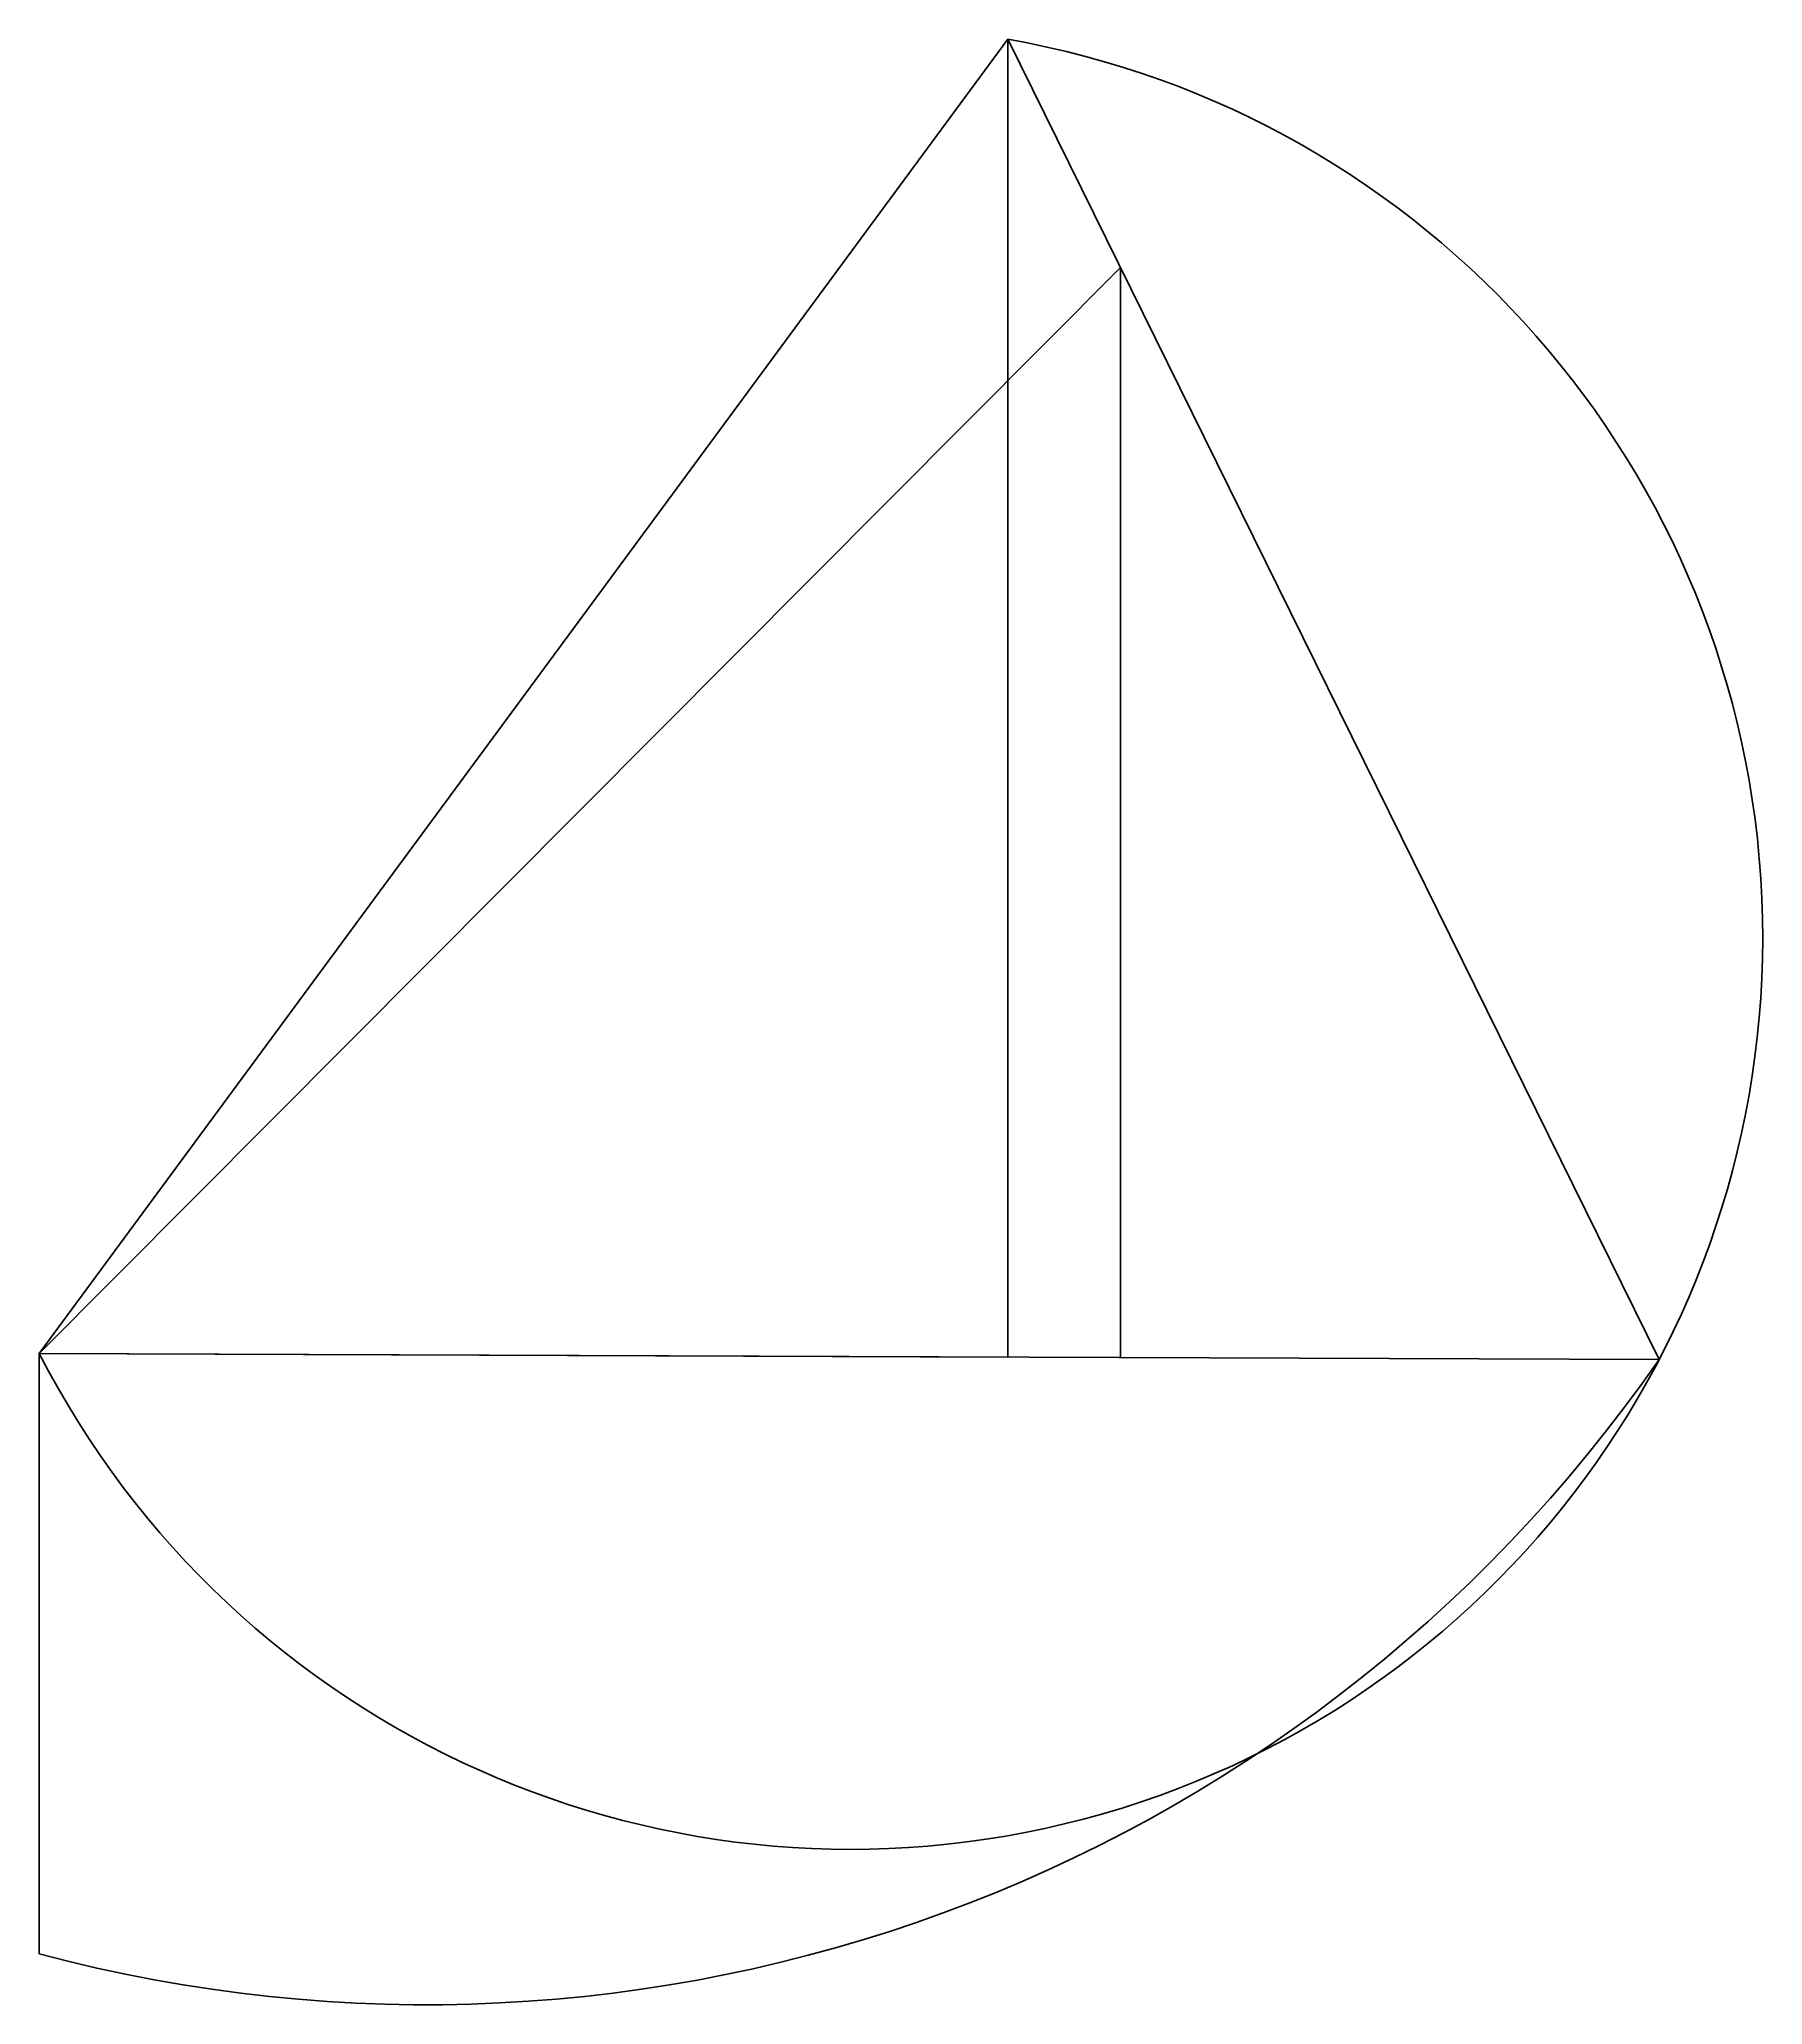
# Model space of a CAD drawing. Header units: inches. Extents: x 512712 to 2639091, y 233745 to 2659045.
import ezdxf
from ezdxf import colors
from ezdxf.entities.mleader import LeaderData, LeaderLine
from ezdxf.math import Vec2, Vec3

# ---------------------------------------------------------------- set-up
doc = ezdxf.new("R2010")
doc.units = ezdxf.units.IN
doc.header["$MEASUREMENT"] = 0
doc.styles.get("Standard").update_dxf_attribs({"font": 'arial.ttf'})

msp = doc.modelspace()

# ---------------------------------------------------------------- linework, layer by layer
for p, q in [((512712, 1037265), (1707573, 2659045)), ((1707573, 2659045), (2511388, 1030025)), ((2511388, 1030025), (1707573, 2659045)), ((1707573, 2659045), (1707573, 1032936)), ((512712, 1037265), (1846560, 2377371)), ((1846560, 2377371), (1846560, 1032433)), ((2511388, 1030025), (512712, 1037265)), ((1707573, 1032936), (512712, 1037265))]:
    msp.add_line(p, q)
at = {"color": 5}
msp.add_arc((1513923, 1550666), 1125168, 207.147871, 80.089635, dxfattribs=at)
msp.add_arc((990374, 2084566), 1850822, 255.043772, 325.26584)

# ---------------------------------------------------------------- leaders
ml = msp.add_multileader_mtext('Standard')
ml.set_content('', color=256)
ml.set_leader_properties()
ml.build(insert=Vec2(0, 0))
ml.multileader.update_dxf_attribs({"dogleg_length": 0.36, "arrow_head_size": 0.18})
ctx = ml.context
ctx.base_point, ctx.char_height, ctx.arrow_head_size, ctx.landing_gap_size, ctx.plane_origin = Vec3(512712, 296445), 0.18, 0.18, 0.09, Vec3(512712, 1037265)
ctx.text_align_type = 2
notes = []
notes.append((ctx, [(0, (1, 1, 0), (512712, 296445), (-1, 0), 0.36, [(0, [(512712, 1037265)], 0, [])])]))
ctx.mtext.insert, ctx.mtext.alignment, ctx.mtext.flow_direction = Vec3(512712, 296445), 3, 5
for ctx, leaders in notes:
    for number, flags, end, landing, length, lines in leaders:
        leader = LeaderData()
        leader.index, (leader.has_last_leader_line, leader.has_dogleg_vector, leader.attachment_direction) = number, flags
        leader.last_leader_point, leader.dogleg_vector, leader.dogleg_length = Vec3(end), Vec3(landing), length
        for number, points, colour, breaks in lines:
            line = LeaderLine()
            line.index, line.vertices, line.color, line.breaks = number, Vec3.list(points), colors.encode_raw_color(colour), breaks
            leader.lines.append(line)
        ctx.leaders.append(leader)

doc.saveas('drawing.dxf')
